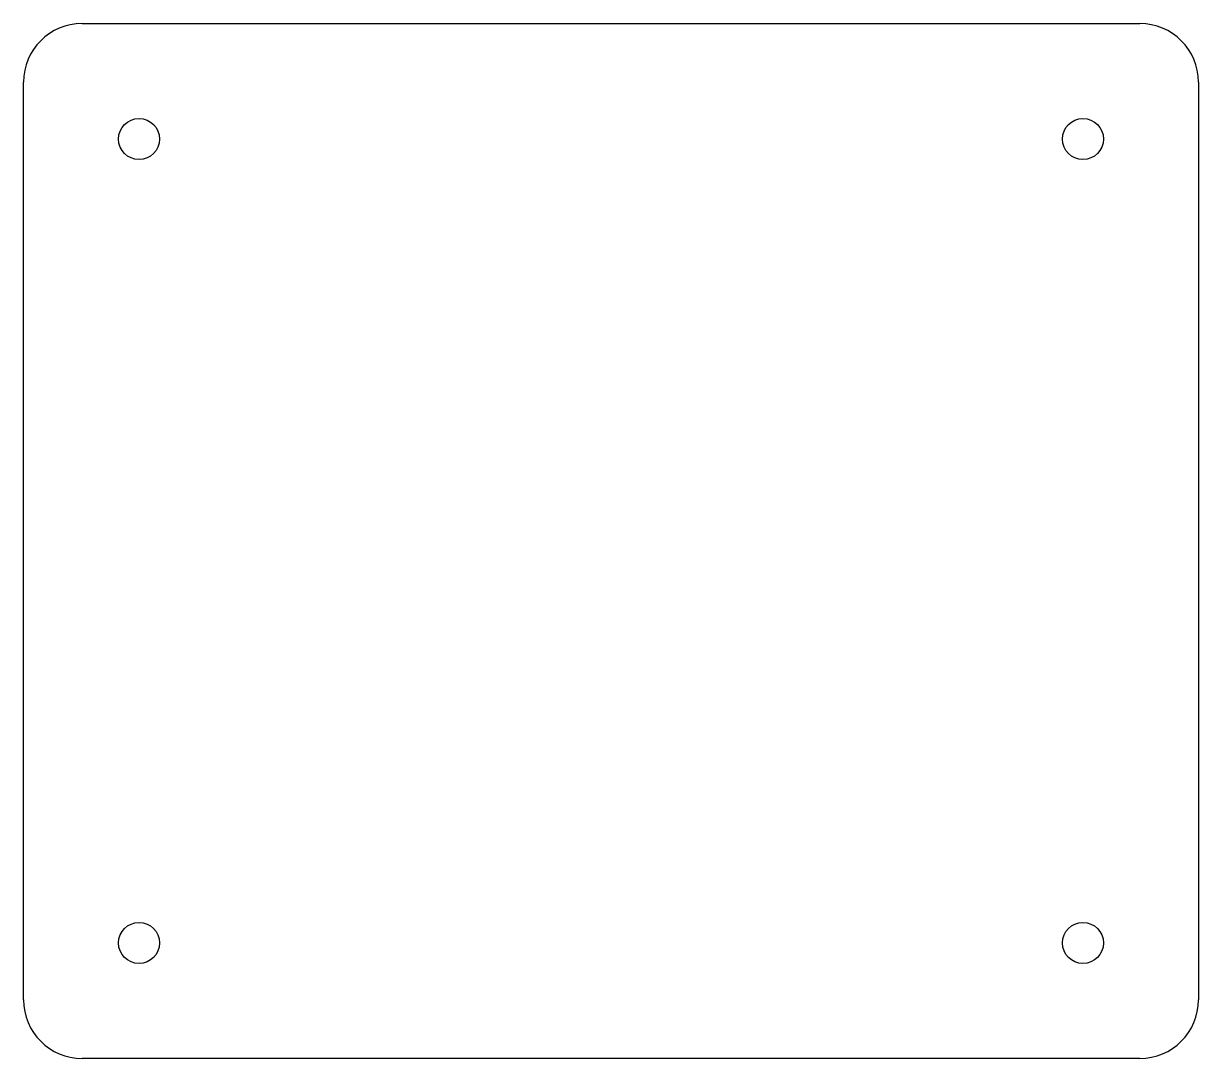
# Model space of a CAD drawing. Header units: millimetres. Extents: x -20.3 to 19.8, y -17.5 to 17.8.
import ezdxf

# ---------------------------------------------------------------- set-up
doc = ezdxf.new("R2010")
doc.units = ezdxf.units.MM

msp = doc.modelspace()

# ---------------------------------------------------------------- linework, layer by layer
at = {"color": 7, "linetype": 'Continuous', "lineweight": 25}
for p, q in [((-18.306, 17.805), (17.76, 17.805)), ((-20.306, -15.481), (-20.306, 15.805)), ((19.76, 15.805), (19.76, -15.481)), ((17.76, -17.481), (-18.306, -17.481))]:
    msp.add_line(p, q, dxfattribs=at)
for centre in [(-16.366, 13.865), (-16.366, 13.865), (15.821, 13.865), (15.821, 13.865), (-16.366, -13.542), (-16.366, -13.542), (15.821, -13.542), (15.821, -13.542)]:
    msp.add_circle(centre, 0.7, dxfattribs=at)
for centre, start, end in [((-18.306, 15.805), 90, 180), ((17.76, 15.805), 0, 90), ((-18.306, -15.481), 180, 270), ((17.76, -15.481), 270, 0)]:
    msp.add_arc(centre, 2, start, end, dxfattribs=at)

doc.saveas('drawing.dxf')
